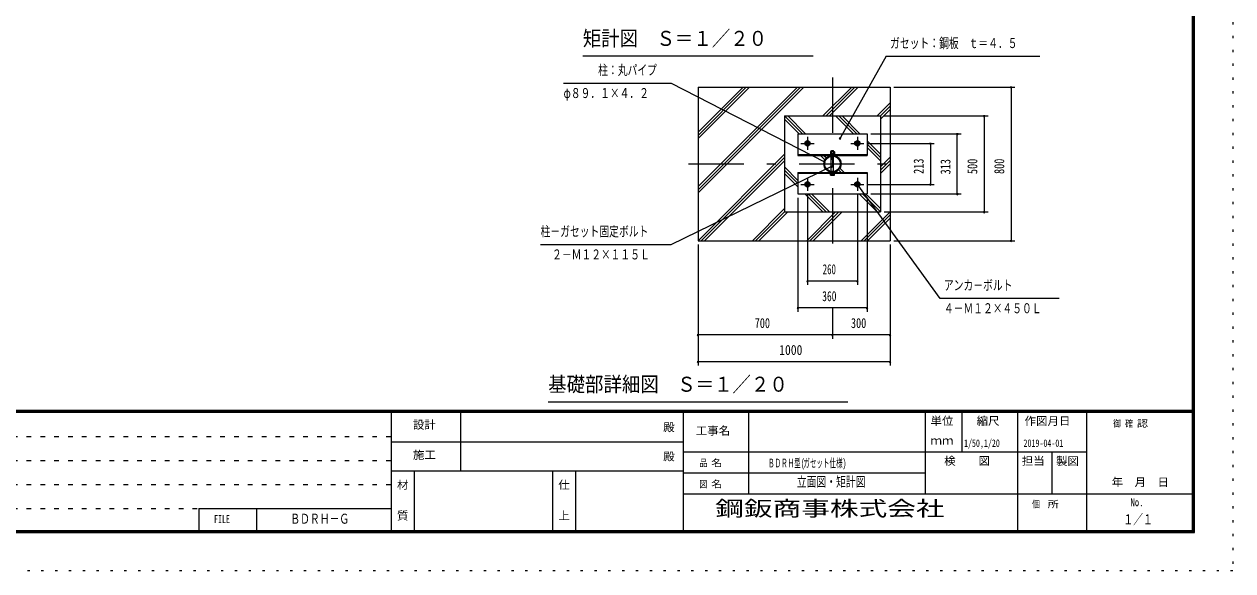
# Model space of a CAD drawing. Units: millimetres, scale not verified, with parts at other scales. Extents: x -25414 to 25419, y -10500 to 10500.
# Drawn here: x 9687 to 25419, y -10500 to -3387 of the extents above; entities that cross this region are included whole.
import ezdxf
from ezdxf.enums import TextEntityAlignment as Align

# ---------------------------------------------------------------- set-up
doc = ezdxf.new("R2010")
doc.units = ezdxf.units.MM
doc.header["$LTSCALE"] = 60
for name, pattern in [('USER1', [3, 1, -2]), ('USER3', [24, 12, -5, 2, -5]), ('USER4', [3, 0.5, -2.5])]:
    doc.linetypes.add(name, pattern=pattern)
doc.layers.add('0-1_0-F1TEXT', color=7, linetype='Continuous')
doc.layers.add('0-E_2-5DIM', color=7, linetype='Continuous')
for name, color, linetype, lineweight in [('0-6_2-02BOLD', 7, 'Continuous', 18), ('0-8_2-22CENTER', 3, 'USER3', 18), ('0-9_2-42THIN', 4, 'Continuous', 18), ('0-A_2-52DIM', 3, 'Continuous', 18), ('0-B_2-62HATCH', 2, 'Continuous', 18), ('0-C_F-F1PAPER', 5, 'Continuous', 18), ('0-D_F-E_J_ADD', 5, 'USER4', 18)]:
    doc.layers.add(name, color=color, linetype=linetype, lineweight=lineweight)
doc.styles.add('ＭＳ ゴシック', font='')
doc.styles.get('ＭＳ ゴシック').set_extended_font_data('MS Gothic')

msp = doc.modelspace()

# ---------------------------------------------------------------- linework, layer by layer
at = {"layer": '0-6_2-02BOLD'}
for p, q in [((18458.02, -4205.07), (18458.02, -6205.07)), ((18458.02, -4205.07), (20958.02, -4205.07)), ((20958.02, -4205.07), (20958.02, -6205.07)), ((19583.02, -4580.07), (19583.02, -5830.07)), ((19583.02, -4580.07), (20833.02, -4580.07)), ((20833.02, -4580.07), (20833.02, -5830.07)), ((19758.02, -4813.82), (19758.02, -5093.82)), ((19758.02, -4813.82), (20658.02, -4813.82)), ((20658.02, -4813.82), (20658.02, -5093.82)), ((19870.75, -4917.57), (19858.48, -4938.82)), ((19858.48, -4938.82), (19870.75, -4960.07)), ((19870.75, -4917.57), (19895.29, -4917.57)), ((19870.75, -4960.07), (19895.29, -4960.07)), ((20193.02, -5037.24), (20198.02, -5032.24)), ((20520.75, -4917.57), (20508.48, -4938.82)), ((20508.48, -4938.82), (20520.75, -4960.07)), ((20520.75, -4917.57), (20545.29, -4917.57)), ((20520.75, -4960.07), (20545.29, -4960.07)), ((19758.02, -5082.57), (20658.02, -5082.57)), ((19758.02, -5093.82), (20658.02, -5093.82)), ((20178.02, -5076.82), (20178.02, -5082.57)), ((20181.15, -5069.32), (20234.89, -5069.32)), ((20181.15, -5069.32), (20181.15, -5076.82)), ((20183.48, -5046.58), (20187.4, -5044.32)), ((20183.48, -5046.58), (20183.48, -5069.32)), ((20187.4, -5044.32), (20228.64, -5044.32)), ((20193.02, -5304.82), (20193.02, -5105.32)), ((20193.02, -5141.49), (20223.02, -5141.49)), ((20195.75, -5046.58), (20195.75, -5069.32)), ((20200.52, -5076.82), (20208.02, -5069.32)), ((20208.02, -5076.82), (20215.52, -5069.32)), ((20220.29, -5046.58), (20220.29, -5069.32)), ((20223.02, -5044.32), (20223.02, -5037.24)), ((20223.02, -5304.82), (20223.02, -5105.32)), ((20234.89, -5069.32), (20234.89, -5076.82)), ((19758.02, -5316.32), (19758.02, -5596.32)), ((19758.02, -5316.32), (20658.02, -5316.32)), ((19758.02, -5327.57), (20658.02, -5327.57)), ((20178.02, -5333.32), (20178.02, -5327.57)), ((20183.48, -5351.06), (20183.48, -5333.32)), ((20195.75, -5351.06), (20195.75, -5333.32)), ((20220.29, -5351.06), (20220.29, -5333.32)), ((20232.56, -5351.06), (20232.56, -5333.32)), ((20658.02, -5316.32), (20658.02, -5596.32)), ((19870.75, -5450.07), (19858.48, -5471.32)), ((19858.48, -5471.32), (19870.75, -5492.57)), ((19870.75, -5450.07), (19895.29, -5450.07)), ((19870.75, -5492.57), (19895.29, -5492.57)), ((20183.48, -5351.06), (20187.4, -5353.32)), ((20187.4, -5353.32), (20228.64, -5353.32)), ((20228.64, -5353.32), (20232.56, -5351.06)), ((20520.75, -5450.07), (20508.48, -5471.32)), ((20508.48, -5471.32), (20520.75, -5492.57)), ((20520.75, -5492.57), (20545.29, -5492.57)), ((19758.02, -5596.32), (20658.02, -5596.32)), ((19583.02, -5830.07), (20833.02, -5830.07)), ((18458.02, -6205.07), (20958.02, -6205.07))]:
    msp.add_line(p, q, dxfattribs=at)
for points in [[(19895.29, -4917.57), (19907.56, -4938.82), (19895.29, -4960.07)], [(20198.02, -5032.24), (20218.02, -5032.24), (20223.02, -5037.24)], [(20545.29, -4917.57), (20557.56, -4938.82), (20545.29, -4960.07)], [(20178.02, -5076.82), (20238.02, -5076.82), (20238.02, -5082.57)], [(20193.02, -5044.32), (20193.02, -5037.24), (20223.02, -5037.24)], [(20228.64, -5044.32), (20232.56, -5046.58), (20232.56, -5069.32)], [(20178.02, -5333.32), (20238.02, -5333.32), (20238.02, -5327.57)], [(19895.29, -5450.07), (19907.56, -5471.32), (19895.29, -5492.57)], [(20520.75, -5450.07), (20545.29, -5450.07), (20557.56, -5471.32), (20545.29, -5492.57)]]:
    msp.add_lwpolyline(points, dxfattribs=at)
for centre, radius in [((19883.02, -4938.82), 35), ((19883.02, -4938.82), 26.88), ((19883.02, -4938.82), 20.62), ((19883.02, -4938.82), 15), ((20533.02, -4938.82), 35), ((20533.02, -4938.82), 26.88), ((20533.02, -4938.82), 20.62), ((20533.02, -4938.82), 15), ((20208.02, -5205.07), 111.38), ((20208.02, -5205.07), 100.88), ((19883.02, -5471.32), 35), ((19883.02, -5471.32), 26.88), ((19883.02, -5471.32), 20.62), ((19883.02, -5471.32), 15), ((20533.02, -5471.32), 35), ((20533.02, -5471.32), 26.88), ((20533.02, -5471.32), 20.62), ((20533.02, -5471.32), 15)]:
    msp.add_circle(centre, radius, dxfattribs=at)
for centre, radius, start, end in [((20189.62, -5053.78), 9.46, 49.5701, 90), ((20208.02, -5078.76), 34.45, 69.13593, 110.86406), ((20226.42, -5053.78), 9.46, 90, 130.42989), ((20189.62, -5343.86), 9.46, 270, 310.42989), ((20208.02, -5318.87), 34.45, 249.13593, 290.86406), ((20226.42, -5343.86), 9.46, 229.5701, 270)]:
    msp.add_arc(centre, radius, start, end, dxfattribs=at)
at = {"layer": '0-8_2-22CENTER'}
for p, q in [((20208.02, -4080.07), (20208.02, -6330.07)), ((19883.02, -4853.46), (19883.02, -5024.18)), ((20533.02, -4853.46), (20533.02, -5024.18)), ((19797.66, -4938.82), (19968.38, -4938.82)), ((20447.66, -4938.82), (20618.38, -4938.82)), ((18333.02, -5205.07), (21083.02, -5205.07)), ((19797.66, -5471.32), (19968.38, -5471.32)), ((19883.02, -5385.96), (19883.02, -5556.68)), ((20447.66, -5471.32), (20618.38, -5471.32)), ((20533.02, -5385.96), (20533.02, -5556.68))]:
    msp.add_line(p, q, dxfattribs=at)
at = {"layer": '0-9_2-42THIN'}
for p, q in [((20196.77, -5044.32), (20196.77, -5033.49)), ((20219.27, -5044.32), (20219.27, -5033.49)), ((20193.02, -5147.99), (20196.77, -5141.49)), ((20196.77, -5141.49), (20196.77, -5104.82)), ((20219.27, -5141.49), (20219.27, -5104.82)), ((20219.27, -5141.49), (20223.02, -5147.99))]:
    msp.add_line(p, q, dxfattribs=at)
for centre in [(19883.02, -4938.82), (20533.02, -4938.82), (19883.02, -5471.32), (20533.02, -5471.32)]:
    msp.add_circle(centre, 11.25, dxfattribs=at)
at = {"layer": '0-A_2-52DIM'}
for p, q in [((19958.02, -3805.07), (16958.02, -3805.07)), ((20908.02, -3805.07), (20306.8, -4871.48)), ((20908.02, -3805.07), (22908.02, -3805.07)), ((16708.02, -4155.07), (18108.02, -4155.07)), ((18108.02, -4155.07), (20104.56, -5179.76)), ((21008.02, -4205.07), (22583.02, -4205.07)), ((22543.02, -4205.07), (22523.02, -4205.07)), ((22533.02, -4205.07), (22533.02, -6205.07)), ((20883.02, -4580.07), (22233.02, -4580.07)), ((22193.02, -4580.07), (22173.02, -4580.07)), ((22183.02, -4580.07), (22183.02, -5830.07)), ((20316.8, -4871.49), (20296.8, -4871.49)), ((20708.02, -4813.82), (21883.02, -4813.82)), ((21843.02, -4813.82), (21823.02, -4813.82)), ((21833.02, -5596.32), (21833.02, -4813.82)), ((20668.38, -4938.82), (21533.02, -4938.82)), ((21493.02, -4938.82), (21473.02, -4938.82)), ((21483.02, -4938.82), (21483.02, -5471.32)), ((20114.56, -5179.76), (20094.56, -5179.76)), ((20209.98, -5235.59), (20189.98, -5235.59)), ((20547.81, -5476.51), (20527.81, -5476.51)), ((21608.02, -6955.07), (20537.81, -5476.51)), ((20668.38, -5471.32), (21533.02, -5471.32)), ((21493.02, -5471.32), (21473.02, -5471.32)), ((19758.02, -5646.32), (19758.02, -7130.07)), ((19883.02, -5606.68), (19883.02, -6780.07)), ((20533.02, -5606.68), (20533.02, -6780.07)), ((20658.02, -5646.32), (20658.02, -7130.07)), ((20708.02, -5596.32), (21883.02, -5596.32)), ((21843.02, -5596.32), (21823.02, -5596.32)), ((20883.02, -5830.07), (22233.02, -5830.07)), ((22193.02, -5830.07), (22173.02, -5830.07)), ((18458.02, -6255.07), (18458.02, -7830.07)), ((20958.02, -6255.07), (20958.02, -7830.07)), ((21008.02, -6205.07), (22583.02, -6205.07)), ((22543.02, -6205.07), (22523.02, -6205.07)), ((19893.02, -6730.07), (19873.02, -6730.07)), ((20533.02, -6730.07), (19883.02, -6730.07)), ((20543.02, -6730.07), (20523.02, -6730.07)), ((23158.02, -6955.07), (21608.02, -6955.07)), ((19768.02, -7080.07), (19748.02, -7080.07)), ((20658.02, -7080.07), (19758.02, -7080.07)), ((20208.02, -7080.07), (20208.02, -7480.07)), ((20668.02, -7080.07), (20648.02, -7080.07)), ((18468.02, -7430.07), (18448.02, -7430.07)), ((20958.02, -7430.07), (18458.02, -7430.07)), ((20218.02, -7430.07), (20198.02, -7430.07)), ((20968.02, -7430.07), (20948.02, -7430.07)), ((18468.02, -7780.07), (18448.02, -7780.07)), ((20958.02, -7780.07), (18458.02, -7780.07)), ((20968.02, -7780.07), (20948.02, -7780.07)), ((20408.02, -8305.07), (16508.02, -8305.07))]:
    msp.add_line(p, q, dxfattribs=at)
msp.add_lwpolyline([(16408.02, -6255.07), (18108.02, -6255.07), (20199.98, -5235.59)], dxfattribs=at)
for centre in [(22533.02, -4205.07), (22183.02, -4580.07), (20306.8, -4871.49), (21833.02, -4813.82), (21483.02, -4938.82), (20104.56, -5179.76), (20199.98, -5235.59), (20537.81, -5476.51), (21483.02, -5471.32), (21833.02, -5596.32), (22183.02, -5830.07), (22533.02, -6205.07), (19883.02, -6730.07), (20533.02, -6730.07), (19758.02, -7080.07), (20658.02, -7080.07), (18458.02, -7430.07), (20208.02, -7430.07), (20958.02, -7430.07), (18458.02, -7780.07), (20958.02, -7780.07)]:
    msp.add_arc(centre, 10, 180, 0, dxfattribs=at)
at = {"layer": '0-B_2-62HATCH'}
for p, q in [((18458.02, -5583.28), (19836.23, -4205.07)), ((18458.02, -5540.86), (19793.81, -4205.07)), ((18458.02, -5498.43), (19751.38, -4205.07)), ((18458.02, -4876.18), (19129.13, -4205.07)), ((18458.02, -4833.75), (19086.7, -4205.07)), ((18458.02, -4791.32), (19044.27, -4205.07)), ((20083.49, -4580.07), (20458.49, -4205.07)), ((20125.91, -4580.07), (20500.91, -4205.07)), ((20168.34, -4580.07), (20543.34, -4205.07)), ((20790.59, -4580.07), (20958.02, -4412.64)), ((20833.02, -4580.07), (20958.02, -4455.07)), ((20833.02, -4622.5), (20958.02, -4497.5)), ((19583.02, -4580.07), (19816.77, -4813.82)), ((19583.02, -4622.49), (19774.34, -4813.82)), ((19625.45, -4580.07), (19859.2, -4813.82)), ((20247.7, -4580.07), (20481.45, -4813.82)), ((20290.12, -4580.07), (20523.88, -4813.82)), ((20332.55, -4580.07), (20566.3, -4813.82)), ((20658.02, -4905.54), (20833.02, -5080.54)), ((20658.02, -4947.96), (20833.02, -5122.96)), ((20658.02, -4990.39), (20833.02, -5165.39)), ((18458.49, -6205.07), (19583.02, -5080.54)), ((18500.91, -6205.07), (19583.02, -5122.96)), ((18543.34, -6205.07), (19583.02, -5165.39)), ((20054.34, -5093.82), (20110.96, -5150.44)), ((20096.77, -5093.82), (20129.27, -5126.32)), ((20139.19, -5093.82), (20153.39, -5108.01)), ((20833.02, -5244.75), (20958.02, -5119.75)), ((20833.02, -5287.18), (20958.02, -5162.18)), ((19583.02, -5244.75), (19758.02, -5419.75)), ((19583.02, -5287.17), (19758.02, -5462.18)), ((19583.02, -5329.6), (19758.02, -5504.6)), ((20262.65, -5302.13), (20276.84, -5316.32)), ((20286.77, -5283.82), (20319.27, -5316.32)), ((20305.07, -5259.7), (20361.7, -5316.32)), ((20833.02, -5329.6), (20958.02, -5204.6)), ((19849.73, -5596.32), (20083.48, -5830.07)), ((19892.16, -5596.32), (20125.91, -5830.07)), ((19934.59, -5596.32), (20168.34, -5830.07)), ((20556.84, -5596.32), (20790.59, -5830.07)), ((20599.27, -5596.32), (20833.02, -5830.07)), ((20641.7, -5596.32), (20833.02, -5787.64)), ((19165.59, -6205.07), (19583.02, -5787.64)), ((19208.02, -6205.07), (19583.02, -5830.07)), ((19250.45, -6205.07), (19625.45, -5830.07)), ((19872.7, -6205.07), (20247.7, -5830.07)), ((19915.13, -6205.07), (20290.13, -5830.07)), ((19957.55, -6205.07), (20332.56, -5830.07)), ((20579.81, -6205.07), (20958.02, -5826.86)), ((20622.23, -6205.07), (20958.02, -5869.28)), ((20664.66, -6205.07), (20958.02, -5911.71))]:
    msp.add_line(p, q, dxfattribs=at)
at = {"layer": '0-C_F-F1PAPER'}
for p, q in [((24894.43, -9975), (24894.43, 10075)), ((24904.43, -9985), (24904.43, 10085)), ((24909.43, -9990), (24909.43, 10090)), ((24914.43, -9995), (24914.43, 10095)), ((24916.93, -9997.5), (24916.93, 10097.5)), ((24894.43, -8415), (-3755.57, -8415)), ((24894.43, -8417.5), (-3755.57, -8417.5)), ((24894.43, -8420), (-3755.57, -8420)), ((24894.43, -8422.5), (-3755.57, -8422.5)), ((24894.43, -8425), (-3755.57, -8425)), ((24894.43, -8427.5), (-3755.57, -8427.5)), ((24894.43, -8430), (-3755.57, -8430)), ((24894.43, -8432.5), (-3755.57, -8432.5)), ((24894.43, -8435), (-3755.57, -8435)), ((24894.43, -8437.5), (-3755.57, -8437.5)), ((24894.43, -8440), (-3755.57, -8440)), ((14469.43, -10000), (14469.43, -8440)), ((15369.43, -9200), (15369.43, -8440)), ((18269.43, -10000), (18269.43, -8440)), ((19119.43, -9500), (19119.43, -8440)), ((21419.43, -9500), (21419.43, -8440)), ((21894.43, -8950), (21894.43, -8440)), ((22619.43, -10000), (22619.43, -8440)), ((23519.43, -10000), (23519.43, -8440)), ((14469.43, -8820), (18269.43, -8820)), ((18269.43, -8950), (23519.43, -8950)), ((23069.43, -9500), (23069.43, -8950)), ((14469.43, -9200), (18269.43, -9200)), ((14769.43, -10000), (14769.43, -9200)), ((16569.43, -10000), (16569.43, -9200)), ((16869.43, -10000), (16869.43, -9200)), ((18269.43, -9225), (21419.43, -9225)), ((18269.43, -9500), (24919.43, -9500)), ((11961.43, -9688), (14469.43, -9688)), ((11961.43, -9688), (11961.43, -10000)), ((12711.44, -9688), (12711.44, -10000)), ((-3778.07, -9997.5), (24916.93, -9997.5)), ((-3775.57, -9995), (24914.43, -9995)), ((-3770.57, -9990), (24909.43, -9990)), ((-3765.57, -9985), (24904.43, -9985)), ((-3755.57, -9975), (24894.43, -9975))]:
    msp.add_line(p, q, dxfattribs=at)
at = {"layer": '0-C_F-F1PAPER', "color": 6, "linetype": 'USER1'}
for p, q in [((-3780.57, -8752), (14469.43, -8752)), ((-3780.57, -9064), (14469.43, -9064)), ((-3780.57, -9376), (14469.43, -9376)), ((-3780.57, -9688), (11961.43, -9688))]:
    msp.add_line(p, q, dxfattribs=at)
at = {"layer": '0-C_F-F1PAPER'}
for points in [[(-3780.57, -10000), (24919.43, -10000), (24919.43, 10100)], [(-3773.07, 10092.5), (-3773.07, -9992.5), (24911.93, -9992.5), (24911.93, 10092.5)], [(-3768.07, 10087.5), (-3768.07, -9987.5), (24906.93, -9987.5), (24906.93, 10087.5)], [(-3763.07, 10082.5), (-3763.07, -9982.5), (24901.93, -9982.5), (24901.93, 10082.5)], [(-3760.57, 10080), (-3760.57, -9980), (24899.43, -9980), (24899.43, 10080)], [(-3758.07, 10077.5), (-3758.07, -9977.5), (24896.93, -9977.5), (24896.93, 10077.5)]]:
    msp.add_lwpolyline(points, dxfattribs=at)
at = {"layer": '0-D_F-E_J_ADD'}
for p, q in [((25419.43, 10500), (25419.43, -10500)), ((25419.43, -10500), (-4280.57, -10500))]:
    msp.add_line(p, q, dxfattribs=at)

# ---------------------------------------------------------------- texts
at = {"layer": '0-1_0-F1TEXT', "style": 'ＭＳ ゴシック'}
for s, height, width, p in [('1/50,1/20', 97.68, 0.65, (21920.62, -8916.7)), ('2019-04-01', 97.68, 0.65, (22694.43, -8916.7)), ('ＢＤＲＨ型(', 110.7, 0.55, (19369.43, -9187.5)), ('ガセット仕様)', 110.7, 0.55, (19828.71, -9187.5)), ('立面図・矩計図', 130.2, 0.7, (19744.43, -9444.74)), ('１／１', 130.2, 0.7, (23994.43, -9934.49)), ('ＢＤＲＨ－Ｇ', 130.2, 0.7, (13151.02, -9926.24))]:
    msp.add_text(s, height=height, dxfattribs=dict(at, width=width)).set_placement(p, align=Align.BOTTOM_LEFT)
at = {"layer": '0-A_2-52DIM', "color": 7, "style": 'ＭＳ ゴシック'}
for s, height, width, p in [('矩計図\u3000Ｓ＝１／２０', 195.4, 0.9, (16958.02, -3728.42)), ('ガセット：鋼板\u3000ｔ＝４．５', 130.2, 0.7, (20958.02, -3737.3)), ('柱：丸パイプ', 130.2, 0.7, (17158.02, -4087.3)), ('φ８９．１×４．２', 130.2, 0.7, (16708.02, -4387.31)), ('柱－ガセット固定ボルト', 130.2, 0.7, (16408.02, -6187.31)), ('２－Ｍ１２×１１５Ｌ', 130.2, 0.7, (16558.02, -6487.31)), ('260', 130.2, 0.65, (20080.74, -6680.07)), ('アンカ－ボルト', 130.2, 0.7, (21658.02, -6887.3)), ('360', 130.2, 0.7, (20074.3, -7030.07)), ('４－Ｍ１２×４５０Ｌ', 130.2, 0.7, (21658.02, -7187.3)), ('700', 130.2, 0.75, (19196.01, -7380.07)), ('300', 130.2, 0.75, (20448.92, -7380.07)), ('1000', 130.2, 0.85, (19515.21, -7730.07)), ('基礎部詳細図\u3000Ｓ＝１／２０', 195.4, 0.9, (16508.02, -8228.42))]:
    msp.add_text(s, height=height, dxfattribs=dict(at, width=width)).set_placement(p, align=Align.BOTTOM_LEFT)
at = {"layer": '0-A_2-52DIM', "color": 7, "style": 'ＭＳ ゴシック', "width": 0.75}
for s, p in [('213', (21433.02, -5335.02)), ('313', (21783.02, -5342.07)), ('500', (22133.02, -5337.51)), ('800', (22483.02, -5336.48))]:
    msp.add_text(s, height=130.2, rotation=90, dxfattribs=at).set_placement(p, align=Align.BOTTOM_LEFT)
at = {"layer": '0-C_F-F1PAPER', "color": 7, "style": 'ＭＳ ゴシック'}
for s, height, width, p in [('単位', 104.2, 1.05, (21484.43, -8633.29)), ('縮尺', 104.2, 1.05, (22084.43, -8633.29)), ('作図月日', 104.2, 1.05, (22708.33, -8634.31)), ('設計', 104.2, 1.05, (14746.94, -8683.83)), ('殿', 104.2, 1.05, (18004.43, -8715.79)), ('工事名', 104.2, 1.05, (18429.43, -8760.79)), ('御 ', 88.56, 0.85, (23862.19, -8654.43)), ('確 ', 88.56, 0.85, (24016.57, -8654.43)), ('認', 88.56, 1.2, (24170.96, -8654.43)), ('ｍｍ', 104.2, 1.05, (21484.43, -8888.29)), ('施工', 104.2, 1.05, (14746.94, -9075.79)), ('殿', 104.2, 1.05, (18004.43, -9095.79)), ('品 ', 88.56, 0.85, (18475.68, -9167.5)), ('名', 88.56, 1.2, (18630.07, -9167.5)), ('検\u3000\u3000図', 104.2, 1.05, (21661.93, -9153.29)), ('担当', 104.2, 1.05, (22671.93, -9153.29)), ('製図', 104.2, 1.05, (23117.92, -9155.74)), ('\u3000年\u3000月\u3000日', 104.2, 1.05, (23693.17, -9430.22)), ('材', 104.2, 1.05, (14539.44, -9465.79)), ('仕', 104.2, 1.05, (16639.43, -9465.79)), ('図 ', 88.56, 0.85, (18475.68, -9442.5)), ('名', 88.56, 1.2, (18630.07, -9442.5)), ('個  ', 88.56, 0.85, (22804.43, -9705)), ('所', 88.56, 1.2, (23010.28, -9705)), ('No.', 104.2, 0.8, (24086.93, -9690.79)), ('質', 104.2, 1.05, (14539.44, -9865.79)), ('上', 104.2, 1.05, (16639.43, -9865.79)), ('FILE', 104.2, 0.7, (12157.68, -9909.79))]:
    msp.add_text(s, height=height, dxfattribs=dict(at, width=width)).set_placement(p, align=Align.BOTTOM_LEFT)
at = {"layer": '0-E_2-5DIM', "style": 'ＭＳ ゴシック', "width": 1.4}
msp.add_text('鋼鈑商事株式会社', height=195.4, dxfattribs=at).set_placement((18682.65, -9845.37), align=Align.BOTTOM_LEFT)

doc.saveas('drawing.dxf')
